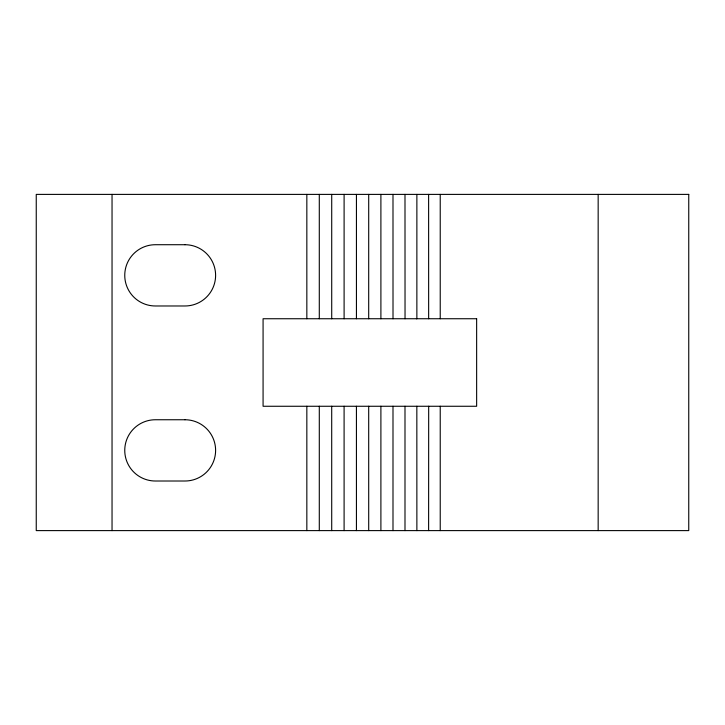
<?xml version="1.0" encoding="UTF-8"?>
<svg xmlns="http://www.w3.org/2000/svg" width="725" height="725" viewBox="0 0 725 725"><rect width="100%" height="100%" fill="white"/><g stroke="black" fill="none" stroke-linecap="round" stroke-linejoin="round"><path stroke-width="1.09" d="M319.29 530.609L319.299 406.263M368.699 318.746L368.708 194.391M416.875 194.391L416.866 318.737L416.395 318.746M428.62 530.609L428.683 406.263M428.62 194.391L428.656 318.737M416.839 406.263L416.875 530.609M404.994 194.391L405.039 318.746M598.161 194.391L598.161 530.609M440.229 194.391L440.229 318.737M440.229 406.263L440.229 530.609M404.994 406.263L404.994 530.609M392.995 194.391L393.013 318.746M392.995 406.263L392.995 530.609M380.897 194.391L380.906 318.746M380.897 406.263L380.897 530.609M368.699 406.263L368.708 530.609M356.437 194.391L356.437 318.746M356.428 406.263L356.437 530.609M344.103 194.391L344.103 318.746M344.094 406.263L344.103 530.609M331.715 194.391L331.715 318.746M331.706 406.263L331.715 530.609M319.29 194.391L319.29 318.737M306.838 194.391L306.838 318.737M306.838 406.263L306.838 530.609M112.04 194.391L112.04 530.609M688.75 194.391L36.25 194.391L36.25 530.609L688.75 530.609L688.75 194.391M184.975 244.715L155.386 244.715A30.631 30.631 0 0 0 124.754 275.346A30.631 30.631 0 0 0 155.386 305.977L184.975 305.977A30.631 30.631 0 0 0 215.606 275.346A30.631 30.631 0 0 0 184.975 244.715M476.642 318.737L263.075 318.746L263.075 406.263L476.642 406.263L476.642 318.737M184.975 419.748L155.386 419.748A30.631 30.631 0 0 0 124.754 450.379A30.631 30.631 0 0 0 155.386 481.01L184.975 481.01A30.631 30.631 0 0 0 215.606 450.379A30.631 30.631 0 0 0 184.975 419.748"/></g></svg>
